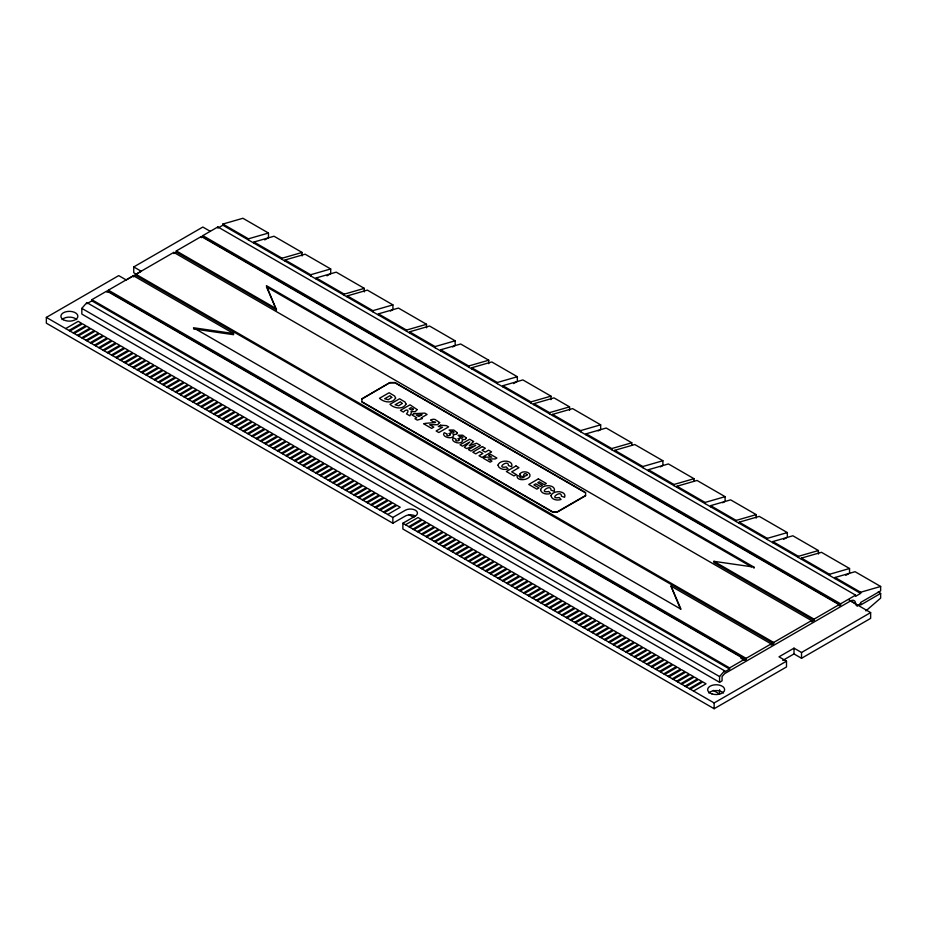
<?xml version="1.0" encoding="UTF-8"?>
<svg xmlns="http://www.w3.org/2000/svg" width="927" height="927" viewBox="0 0 927 927"><rect width="100%" height="100%" fill="white"/><g stroke="black" fill="none" stroke-linecap="round" stroke-linejoin="round"><path stroke-width="1.39" d="M302.086 255.956L302.086 252.445L274.021 236.234L253.986 242.017L253.986 243.175M364.311 291.889L364.311 288.367L336.234 272.156L316.2 277.938L316.2 279.097M426.524 327.81L426.524 324.288L398.448 308.077L378.425 313.859L378.425 315.018M488.749 363.697L488.749 360.209L460.673 343.998L440.638 349.78L440.638 350.939M550.962 399.63L550.962 396.13L522.886 379.919L502.863 385.702L502.863 386.86M569.56 410.36L569.56 406.86L553.998 397.88L533.964 403.662L533.964 404.821M552.562 415.551L552.562 414.392L572.585 408.61L600.661 424.821L600.661 429.491L598.158 430.928M631.774 445.111L631.774 442.782L606.2 428.019L586.177 433.801L586.177 434.96M614.775 451.472L614.775 450.313L634.81 444.531L662.886 460.742L662.886 465.4L660.383 466.849M693.999 481.032L693.999 478.703L668.425 463.94L648.39 469.722L648.39 470.881M677 487.393L677 486.235L697.023 480.453L725.099 496.663L725.099 501.322L722.596 502.758M756.212 518.112L756.212 514.624L730.638 499.862L710.615 505.644L710.615 506.802M739.213 523.315L739.213 522.168L759.248 516.374L787.324 532.585L787.324 537.231L783.57 539.398M801.438 559.236L801.438 558.089L821.461 552.307L849.538 568.506L849.538 573.176L845.783 575.343M202.839 235.62L840.592 603.813L840.592 604.972L202.839 236.779L202.839 235.62L217.868 226.941L855.609 595.146L855.609 596.304L860.615 593.407L835.053 578.645L835.053 577.486L855.076 571.704L880.65 586.467L880.65 590.881L860.615 602.48L860.615 605.007L880.65 593.419L878.217 592.017M855.609 604.902L855.609 603.744A6.999 4.044 -60 0 0 850.662 600.893L724.578 673.686L722.075 676.559L722.075 680.847L719.572 682.295L81.831 314.091L81.831 308.378L86.837 302.596L724.578 670.789L724.578 671.948L729.584 669.062L729.584 667.903L91.843 299.699L91.843 300.858L729.584 669.062M719.572 682.295L719.572 676.571L724.578 670.789M865.888 610.893L880.65 598.112L880.65 593.419M46.35 317.405L392.851 517.451L405.377 510.221A7.08 4.09 0 0 1 415.389 510.221A7.08 4.09 0 0 1 415.389 516.003A7.08 4.09 0 0 0 405.377 516.003L392.851 523.234L46.35 323.187L46.35 317.405L118.714 275.62L126.223 279.954L141.252 271.287L133.743 266.941L133.743 272.735L136.246 274.172M133.743 266.941L202.839 227.045L210.359 231.391M91.843 299.699L106.872 291.032L744.613 659.224L744.613 660.383L746.119 659.514L746.119 658.355L108.366 290.163L108.366 291.321L746.119 659.514M108.366 290.163L133.407 275.701L233.569 333.535L233.569 334.693L193.5 328.911M135.91 274.265L773.663 642.457L773.663 643.616L135.91 275.423L135.91 274.265L173.801 252.387L811.542 620.592L811.542 621.739L814.045 620.302L814.045 619.143L713.894 561.322L713.894 562.469L814.045 620.302M753.952 568.251L753.952 567.104L266.443 285.643L276.455 309.919L176.304 252.098L176.304 250.939L201.344 236.489L839.086 604.682L839.086 605.841L840.592 604.972M91.843 300.858L86.837 303.755L86.837 302.596M106.872 292.19L108.366 291.321M135.91 275.423L133.407 276.86L133.407 275.701M176.304 252.098L173.801 253.546L173.801 252.387M202.839 236.779L201.344 237.648L201.344 236.489M835.053 578.645L222.874 225.215L217.868 228.1L217.868 226.941M65.701 328.575L78.216 321.345L81.472 323.222L68.946 330.452M69.954 331.02L82.468 323.801L85.724 325.678L73.198 332.897M74.206 333.477L86.721 326.246L89.965 328.123L77.451 335.354M78.447 335.933L90.973 328.703L94.218 330.58L81.703 337.81M82.7 338.39L95.226 331.159L98.471 333.036L85.944 340.267M86.953 340.846L99.467 333.616L102.723 335.493L90.197 342.712M264.716 239.884L268.482 237.718L268.471 233.036L242.909 218.274L222.874 224.056L222.874 225.215M91.205 343.291L103.72 336.061L106.964 337.938L94.45 345.168M95.446 345.748L107.972 338.517L111.217 340.394L98.702 347.625M99.699 348.204L112.225 340.974L115.469 342.851L102.955 350.082M103.951 350.661L116.466 343.43L119.722 345.308L107.196 352.527M108.204 353.106L120.719 345.887L123.975 347.752L111.449 354.983M112.457 355.562L124.971 348.332L128.216 350.209L115.701 357.44M116.698 358.019L129.224 350.788L132.468 352.666L119.954 359.896M120.95 360.476L133.476 353.245L136.721 355.122L124.195 362.341M125.203 362.92L137.717 355.701L140.974 357.567L128.447 364.798M129.456 365.377L141.97 358.146L145.215 360.024L132.7 367.254M133.697 367.834L146.223 360.603L149.467 362.48L136.953 369.711M137.949 370.29L150.475 363.06L153.72 364.937L141.205 372.156M142.202 372.735L154.716 365.516L157.972 367.382L145.446 374.612M146.454 375.192L158.969 367.961L162.225 369.838L149.699 377.069M150.707 377.648L163.222 370.418L166.466 372.295L153.952 379.525M326.941 275.829L330.696 273.662L330.696 268.957L305.122 254.195L285.099 259.977L285.099 261.136M154.948 380.105L167.474 372.874L170.719 374.751L158.204 381.97M159.201 382.55L171.727 375.331L174.971 377.196L162.445 384.427M163.453 385.006L175.968 377.776L179.224 379.653L166.698 386.883M167.706 387.463L180.22 380.232L183.465 382.109L170.95 389.34M171.947 389.919L184.473 382.689L187.718 384.566L175.203 391.797M176.2 392.364L188.726 385.145L191.97 387.011L179.456 394.242M180.452 394.821L192.967 387.59L196.223 389.467L183.697 396.698M184.705 397.277L197.219 390.047L200.475 391.924L187.949 399.155M188.957 399.734L201.472 392.503L204.716 394.381L192.202 401.611M193.198 402.179L205.724 394.96L208.969 396.837L196.454 404.056M197.451 404.635L209.977 397.405L213.222 399.282L200.695 406.513M201.704 407.092L214.218 399.861L217.474 401.739L204.948 408.969M205.956 409.549L218.471 402.318L221.715 404.195L209.201 411.426M210.197 411.994L222.723 404.775L225.968 406.652L213.453 413.871M390.406 311.032L392.909 309.583L392.909 304.879L367.347 290.116L347.312 295.898L347.312 297.057M214.45 414.45L226.976 407.22L230.22 409.097L217.706 416.327M218.702 416.907L231.217 409.676L234.473 411.553L221.947 418.784M222.955 419.363L235.47 412.133L238.726 414.01L226.2 421.24M227.208 421.82L239.722 414.589L242.967 416.466L230.452 423.685M231.449 424.265L243.975 417.034L247.219 418.911L234.705 426.142M235.701 426.721L248.227 419.491L251.472 421.368L238.946 428.598M239.954 429.178L252.468 421.947L255.725 423.824L243.198 431.055M244.207 431.634L256.721 424.404L259.966 426.281L247.451 433.5M248.448 434.079L260.974 426.86L264.218 428.726L251.704 435.957M252.7 436.536L265.226 429.305L268.471 431.182L255.956 438.413M256.953 438.992L269.467 431.762L272.723 433.639L260.197 440.87M261.205 441.449L273.72 434.218L276.976 436.096L264.45 443.315M265.458 443.894L277.973 436.675L281.217 438.541L268.703 445.771M269.699 446.35L282.225 439.12L285.47 440.997L272.955 448.228M273.952 448.807L286.478 441.576L289.722 443.454L277.208 450.684M390.012 382.55L361.866 398.795L361.866 401.982L552.434 512.005L557.451 512.005L585.586 495.76L585.586 492.573L395.018 382.55L390.012 382.55L361.866 399.085M452.631 346.965L455.134 345.516L455.134 340.8L429.56 326.037L409.537 331.82L409.537 332.978M278.204 451.264L290.719 444.033L293.975 445.91L281.449 453.129M282.457 453.709L294.971 446.49L298.216 448.355L285.701 455.586M286.698 456.165L299.224 448.935L302.469 450.812L289.954 458.042M290.951 458.622L303.477 451.391L306.721 453.268L294.207 460.499M295.203 461.078L307.718 453.848L310.974 455.725L298.448 462.944M299.456 463.523L311.97 456.304L315.226 458.17L302.7 465.4M303.708 465.98L316.223 458.749L319.467 460.626L306.953 467.857M307.949 468.436L320.475 461.206L323.72 463.083L311.205 470.313M312.202 470.893L324.728 463.662L327.973 465.539L315.458 472.77M316.455 473.338L328.969 466.119L332.225 467.984L319.699 475.215M320.707 475.794L333.222 468.564L336.466 470.441L323.952 477.672M324.948 478.251L337.474 471.02L340.719 472.897L328.204 480.128M329.201 480.707L341.727 473.477L344.971 475.354L332.457 482.585M333.453 483.152L345.968 475.933L349.224 477.811L336.698 485.03M513.593 383.569L517.347 381.391L517.347 376.721L491.785 361.959L471.75 367.741L471.75 368.9M337.706 485.609L350.221 478.378L353.477 480.256L340.951 487.486M341.959 488.065L354.473 480.835L357.718 482.712L345.203 489.943M346.2 490.522L358.726 483.291L361.97 485.169L349.456 492.399M350.452 492.967L362.978 485.748L366.223 487.625L353.708 494.844M354.705 495.424L367.219 488.193L370.476 490.07L357.949 497.301M358.958 497.88L371.472 490.65L374.717 492.527L362.202 499.757M363.199 500.337L375.725 493.106L378.969 494.983L366.455 502.214M367.451 502.793L379.977 495.563L383.222 497.44L370.707 504.659M371.704 505.238L384.218 498.008L387.474 499.885L374.948 507.115M375.956 507.695L388.471 500.464L391.727 502.341L379.201 509.572M380.209 510.151L392.724 502.921L395.968 504.798L383.454 512.028M384.45 512.608L396.976 505.377L400.221 507.254L387.706 514.473M794.01 648.158L794.01 653.941L801.531 658.274L870.638 618.379L870.638 612.596L801.531 652.492L794.01 648.158L778.993 656.826L786.502 661.171L786.502 666.953L714.138 708.726L402.874 529.016L402.874 523.234L415.389 516.003M405.516 524.763L418.031 517.533L421.275 519.41L408.761 526.64M409.757 527.208L422.283 519.989L425.528 521.855L413.013 529.085M414.01 529.665L426.536 522.434L429.78 524.311L417.254 531.542M418.262 532.121L430.777 524.891L434.033 526.768L421.507 533.998M422.515 534.578L435.03 527.347L438.274 529.224L425.76 536.455M426.756 537.023L439.282 529.804L442.527 531.681L430.012 538.9M431.009 539.479L443.535 532.249L446.779 534.126L434.265 541.356M435.261 541.936L447.776 534.705L451.032 536.582L438.506 543.813M439.514 544.392L452.028 537.162L455.284 539.039L442.758 546.27M443.766 546.837L456.281 539.618L459.525 541.495L447.011 548.714M448.008 549.294L460.534 542.063L463.778 543.94L451.264 551.171M452.26 551.75L464.786 544.52L468.031 546.397L455.505 553.628M456.513 554.207L469.027 546.976L472.283 548.854L459.757 556.084M460.765 556.663L473.28 549.433L476.524 551.31L464.01 558.529M465.006 559.108L477.532 551.878L480.777 553.755L468.262 560.986M469.259 561.565L481.785 554.334L485.03 556.212L472.515 563.442M361.866 401.692L552.434 511.716L557.451 511.716L585.586 495.47M473.512 564.022L486.026 556.791L489.282 558.668L476.756 565.899M477.764 566.478L490.279 559.248L493.535 561.125L481.009 568.344M482.017 568.923L494.531 561.704L497.776 563.57L485.261 570.8M486.258 571.38L498.784 564.149L502.028 566.026L489.514 573.257M490.51 573.836L503.037 566.606L506.281 568.483L493.755 575.713M494.763 576.293L507.278 569.062L510.534 570.939L498.008 578.158M499.016 578.738L511.53 571.519L514.775 573.384L502.26 580.615M503.257 581.194L515.783 573.964L519.027 575.841L506.513 583.071M507.509 583.651L520.035 576.42L523.28 578.297L510.765 585.528M511.762 586.107L524.276 578.877L527.533 580.754L515.006 587.973M516.015 588.552L528.529 581.333L531.785 583.199L519.259 590.429M520.267 591.009L532.782 583.778L536.026 585.655L523.512 592.886M524.508 593.465L537.034 586.235L540.279 588.112L527.764 595.343M528.761 595.922L541.287 588.691L544.531 590.569L532.005 597.788M533.013 598.367L545.528 591.148L548.784 593.013L536.258 600.244M537.266 600.823L549.781 593.593L553.025 595.47L540.511 602.701M541.507 603.28L554.033 596.049L557.278 597.927L544.763 605.157M545.76 605.737L558.286 598.506L561.53 600.383L549.016 607.614M550.012 608.182L562.527 600.963L565.783 602.828L553.257 610.059M554.265 610.638L566.779 603.407L570.035 605.285L557.509 612.515M558.517 613.095L571.032 605.864L574.277 607.741L561.762 614.972M562.759 615.551L575.285 608.321L578.529 610.198L566.015 617.428M567.011 617.996L579.537 610.777L582.782 612.654L570.256 619.873M571.264 620.453L583.778 613.222L587.034 615.099L574.508 622.33M575.516 622.909L588.031 615.679L591.275 617.556L578.761 624.786M579.757 625.366L592.283 618.135L595.528 620.012L583.013 627.243M584.01 627.811L596.536 620.592L599.781 622.469L587.266 629.688M588.263 630.267L600.777 623.037L604.033 624.914L591.507 632.144M592.515 632.724L605.03 625.493L608.286 627.37L595.76 634.601M596.768 635.18L609.282 627.95L612.527 629.827L600.012 637.058M601.009 637.637L613.535 630.406L616.779 632.284L604.265 639.503M605.261 640.082L617.788 632.851L621.032 634.728L608.506 641.959M609.514 642.538L622.029 635.308L625.285 637.185L612.759 644.416M613.767 644.995L626.281 637.764L629.526 639.642L617.011 646.872M618.008 647.452L630.534 640.221L633.778 642.098L621.264 649.317M622.26 649.897L634.786 642.678L638.031 644.543L625.516 651.774M626.513 652.353L639.027 645.122L642.284 647L629.757 654.23M630.766 654.81L643.28 647.579L646.536 649.456L634.01 656.687M635.018 657.266L647.533 650.036L650.777 651.913L638.263 659.132M639.259 659.711L651.785 652.492L655.03 654.358L642.515 661.588M643.512 662.168L656.038 654.937L659.282 656.814L646.756 664.045M647.764 664.624L660.279 657.394L663.535 659.271L651.009 666.501M652.017 667.081L664.532 659.85L667.776 661.727L655.262 668.946M656.258 669.526L668.784 662.307L672.029 664.172L659.514 671.403M660.511 671.982L673.037 664.752L676.281 666.629L663.767 673.859M664.763 674.439L677.278 667.208L680.534 669.085L668.008 676.316M669.016 676.895L681.53 669.665L684.786 671.542L672.26 678.761M673.269 679.34L685.783 672.121L689.028 673.987L676.513 681.218M677.51 681.797L690.036 674.566L693.28 676.443L680.766 683.674M681.762 684.253L694.288 677.023L697.533 678.9L685.007 686.131M686.015 686.71L698.529 679.479L701.785 681.357L689.259 688.587M690.267 689.155L702.782 681.936L706.026 683.802L693.512 691.032M729.584 667.903L744.613 659.224M746.119 658.355L771.16 643.906L771.16 645.065L773.663 643.616M773.663 642.457L811.542 620.592M814.045 619.143L839.086 604.682M840.592 603.813L855.609 595.146M782.747 660.441L794.439 653.662M402.874 523.234L714.138 702.944L786.502 661.171M222.874 224.056L248.448 238.818L268.471 233.036M253.986 242.017L282.063 258.227L302.086 252.445M285.099 259.977L310.661 274.74L330.696 268.957M316.2 277.938L344.276 294.149L364.311 288.367M347.312 295.898L372.886 310.661L392.909 304.879M378.425 313.859L406.501 330.07L426.524 324.288M409.537 331.82L435.099 346.582L455.134 340.8M440.638 349.78L468.714 365.991L488.749 360.209M471.75 367.741L497.324 382.503L517.347 376.721M502.863 385.702L530.939 401.912L550.962 396.13M533.964 403.662L549.526 412.642L569.56 406.86M552.562 414.392L580.638 430.603L600.661 424.821M586.177 433.801L611.739 448.564L631.774 442.782M614.775 450.313L642.851 466.524L662.886 460.742M648.39 469.722L673.964 484.485L693.999 478.703M677 486.235L705.076 502.446L725.099 496.663M710.615 505.644L736.177 520.406L756.212 514.624M739.213 522.168L767.289 538.367L787.324 532.585M772.828 542.724L772.828 541.565L792.863 535.783L818.425 550.545L818.425 554.045M772.828 541.565L798.402 556.327L818.425 550.545M801.438 558.089L829.514 574.288L849.538 568.506M835.053 577.486L860.615 592.249L880.65 586.467M390.012 382.839L395.018 382.839L585.586 492.863M233.569 333.535L193.5 327.752L681.009 609.213L670.997 586.084L771.16 643.906M713.894 561.322L753.952 567.104M849.341 600.128L855.609 603.744M849.341 600.302L870.638 612.596M751.449 566.814L266.443 286.791L276.455 309.919M176.304 250.939L276.455 308.772M740.858 658.216L744.613 660.383M81.831 308.378L719.572 676.571M408.842 514.601L413.859 517.498M713.315 690.383L719.572 693.999L719.572 689.711M680.453 609.085L670.997 586.084M860.615 592.249L860.615 593.407M829.514 574.288L829.514 575.447M801.531 652.492L801.531 658.274M798.402 556.327L798.402 557.486M767.289 538.367L767.289 539.526M736.177 520.406L736.177 521.565M714.138 702.944L714.138 708.726M705.076 502.446L705.076 503.604M673.964 484.485L673.964 485.644M642.851 466.524L642.851 467.683M611.739 448.564L611.739 449.722M580.638 430.603L580.638 431.762M549.526 412.642L549.526 413.801M530.939 401.912L530.939 403.071M497.324 382.503L497.324 383.662M468.714 365.991L468.714 367.15M435.099 346.582L435.099 347.741M406.501 330.07L406.501 331.229M392.851 517.451L392.851 523.234M372.886 310.661L372.886 311.82M344.276 294.149L344.276 295.307M310.661 274.74L310.661 275.898M282.063 258.227L282.063 259.386M248.448 238.818L248.448 239.977M708.784 692.979A8.494 4.902 0 0 1 723.5 692.979M62.028 319.572A8.494 4.902 0 0 1 76.744 319.572M457.347 432.747L456.42 434.253L453.036 434.624L453.651 435.748L452.654 436.999A4.531 2.619 0 0 1 449.386 437.764C447.046 437.741 441.727 435.632 444.195 432.712L447.22 434.045C444.659 437.474 453.952 435.087 448.923 433.569L451.275 432.77A1.715 0.997 0 0 0 453.118 433.025C455.528 432.249 452.214 430.626 451.159 431.773L449.085 430.047L453.709 430.024L457.347 432.747M466.304 437.926L465.377 439.421L461.994 439.792L462.608 440.916L461.611 442.167A4.531 2.619 0 0 1 458.344 442.932C456.003 442.921 450.684 440.8 453.152 437.88L456.177 439.213C453.616 442.654 462.909 440.255 457.88 438.749L460.244 437.938A1.715 0.997 0 0 0 462.075 438.193C464.485 437.417 461.171 435.806 460.116 436.941L458.054 435.226L462.677 435.203L466.304 437.926M417.162 409.595L415.203 411.739L411.009 411.576L411.391 412.793L409.861 415.817L406.501 413.882C410.14 410.093 406.466 408.367 403.384 412.075L400.406 410.36L410.024 404.809L417.162 409.595M498.019 465.134C498.564 469.271 504.752 470.221 508.054 468.877L506.246 466.918C494.948 469.062 508.68 458.668 508.402 465.539L511.611 466.721C514.23 460.035 499.688 459.155 498.019 465.134M540.568 489.699C541.101 493.836 547.301 494.786 550.603 493.442L548.784 491.484C537.486 493.627 551.229 483.234 550.951 490.105L554.149 491.287C556.768 484.601 542.237 483.72 540.568 489.699M551.02 495.736C551.553 499.862 557.753 500.823 561.055 499.468L559.236 497.509C547.938 499.665 561.669 489.259 561.391 496.142L564.601 497.312C567.22 490.626 552.677 489.746 551.02 495.736M439.641 422.561L437.567 424.74L429.641 424.717L433.813 427.127L431.634 428.39L423.627 423.755C426.42 422.689 441.658 422.979 432.99 421.669L430.534 420.001L431.762 419.549A3.789 2.19 0 0 1 435.018 419.444L439.641 422.561M519.908 474.021L520.499 475.933L524.172 477.011C523.465 477.973 518.784 478.749 520.151 476.605L517.162 475.273C515.69 481.345 527.66 480.638 529.908 476.223C531.09 471.565 521.843 470.267 519.908 474.021M413.233 409.189L412.805 409.769A1.251 0.718 0 0 1 411.658 409.977L409.108 408.772L411.067 407.648L413.233 409.189M391.75 397.416L388.262 399.746L384.67 398.749L389.919 395.713L391.75 397.416M402.191 403.454L398.714 405.783L395.111 404.775L400.371 401.75L402.191 403.454M395.609 398.065C392.33 403.998 383.732 402.33 379.514 398.297L389.12 392.735L394.635 396.026L395.609 398.065M406.049 404.091C402.781 410.024 394.172 408.355 389.954 404.323L399.572 398.772L405.076 402.051L406.049 404.091M527.196 474.705L526.965 475.169C521.449 478.842 523.674 470.823 527.196 474.705M473.581 441.495L469.236 445.748L476.582 443.233L480.487 445.493L470.87 451.043L468.436 449.63L475.771 445.4L466.559 448.552L464.357 447.277L469.827 441.97L462.492 446.2L460.059 444.798L469.676 439.247L473.581 441.495M414.102 413.651L411.901 414.914L416.768 417.729L414.972 418.761L417.301 420.105L422.376 418.575L421.171 417.88L427.08 414.462L424.751 413.118L414.102 413.651M421.866 414.786L418.842 416.536L416.269 415.053L421.866 414.786M440.522 425.203L438.332 426.466L442.538 427.277L436.13 430.985L438.83 432.538L448.61 426.895L446.397 425.62L440.522 425.203M482.399 446.594L472.782 452.144L475.748 453.859L479.641 451.611L482.886 453.488L478.992 455.725L481.982 457.451L491.6 451.901L488.61 450.174L485.25 452.121L482.005 450.244L485.366 448.309L482.399 446.594M484.948 457.162L483.21 458.17L490.151 462.167L491.982 461.113L488.251 458.969L495.342 458.923L496.907 458.031L490.441 454.3L488.622 455.342L491.692 457.127L484.948 457.162M515.968 465.968L506.351 471.519L513.964 475.922L516.327 474.554L511.692 471.878L518.935 467.683L515.968 465.968M538.355 478.9L528.749 484.45L536.849 489.132L539.027 487.88L533.906 484.914L535.794 483.824L540.418 486.49L542.376 485.354L537.753 482.689L539.282 481.808L544.265 484.682L546.327 483.5L538.355 478.9M860.615 603.836L856.861 605.991L860.615 603.848M63.372 319.711A8.494 4.902 0 0 0 77.59 317.509A8.494 4.902 0 0 0 67.184 311.507A8.494 4.902 0 0 0 63.372 319.711M711.89 693.894A8.494 4.902 0 0 0 724.647 689.642A8.494 4.902 0 0 0 711.89 685.401A8.494 4.902 0 0 0 711.89 693.894"/></g></svg>
